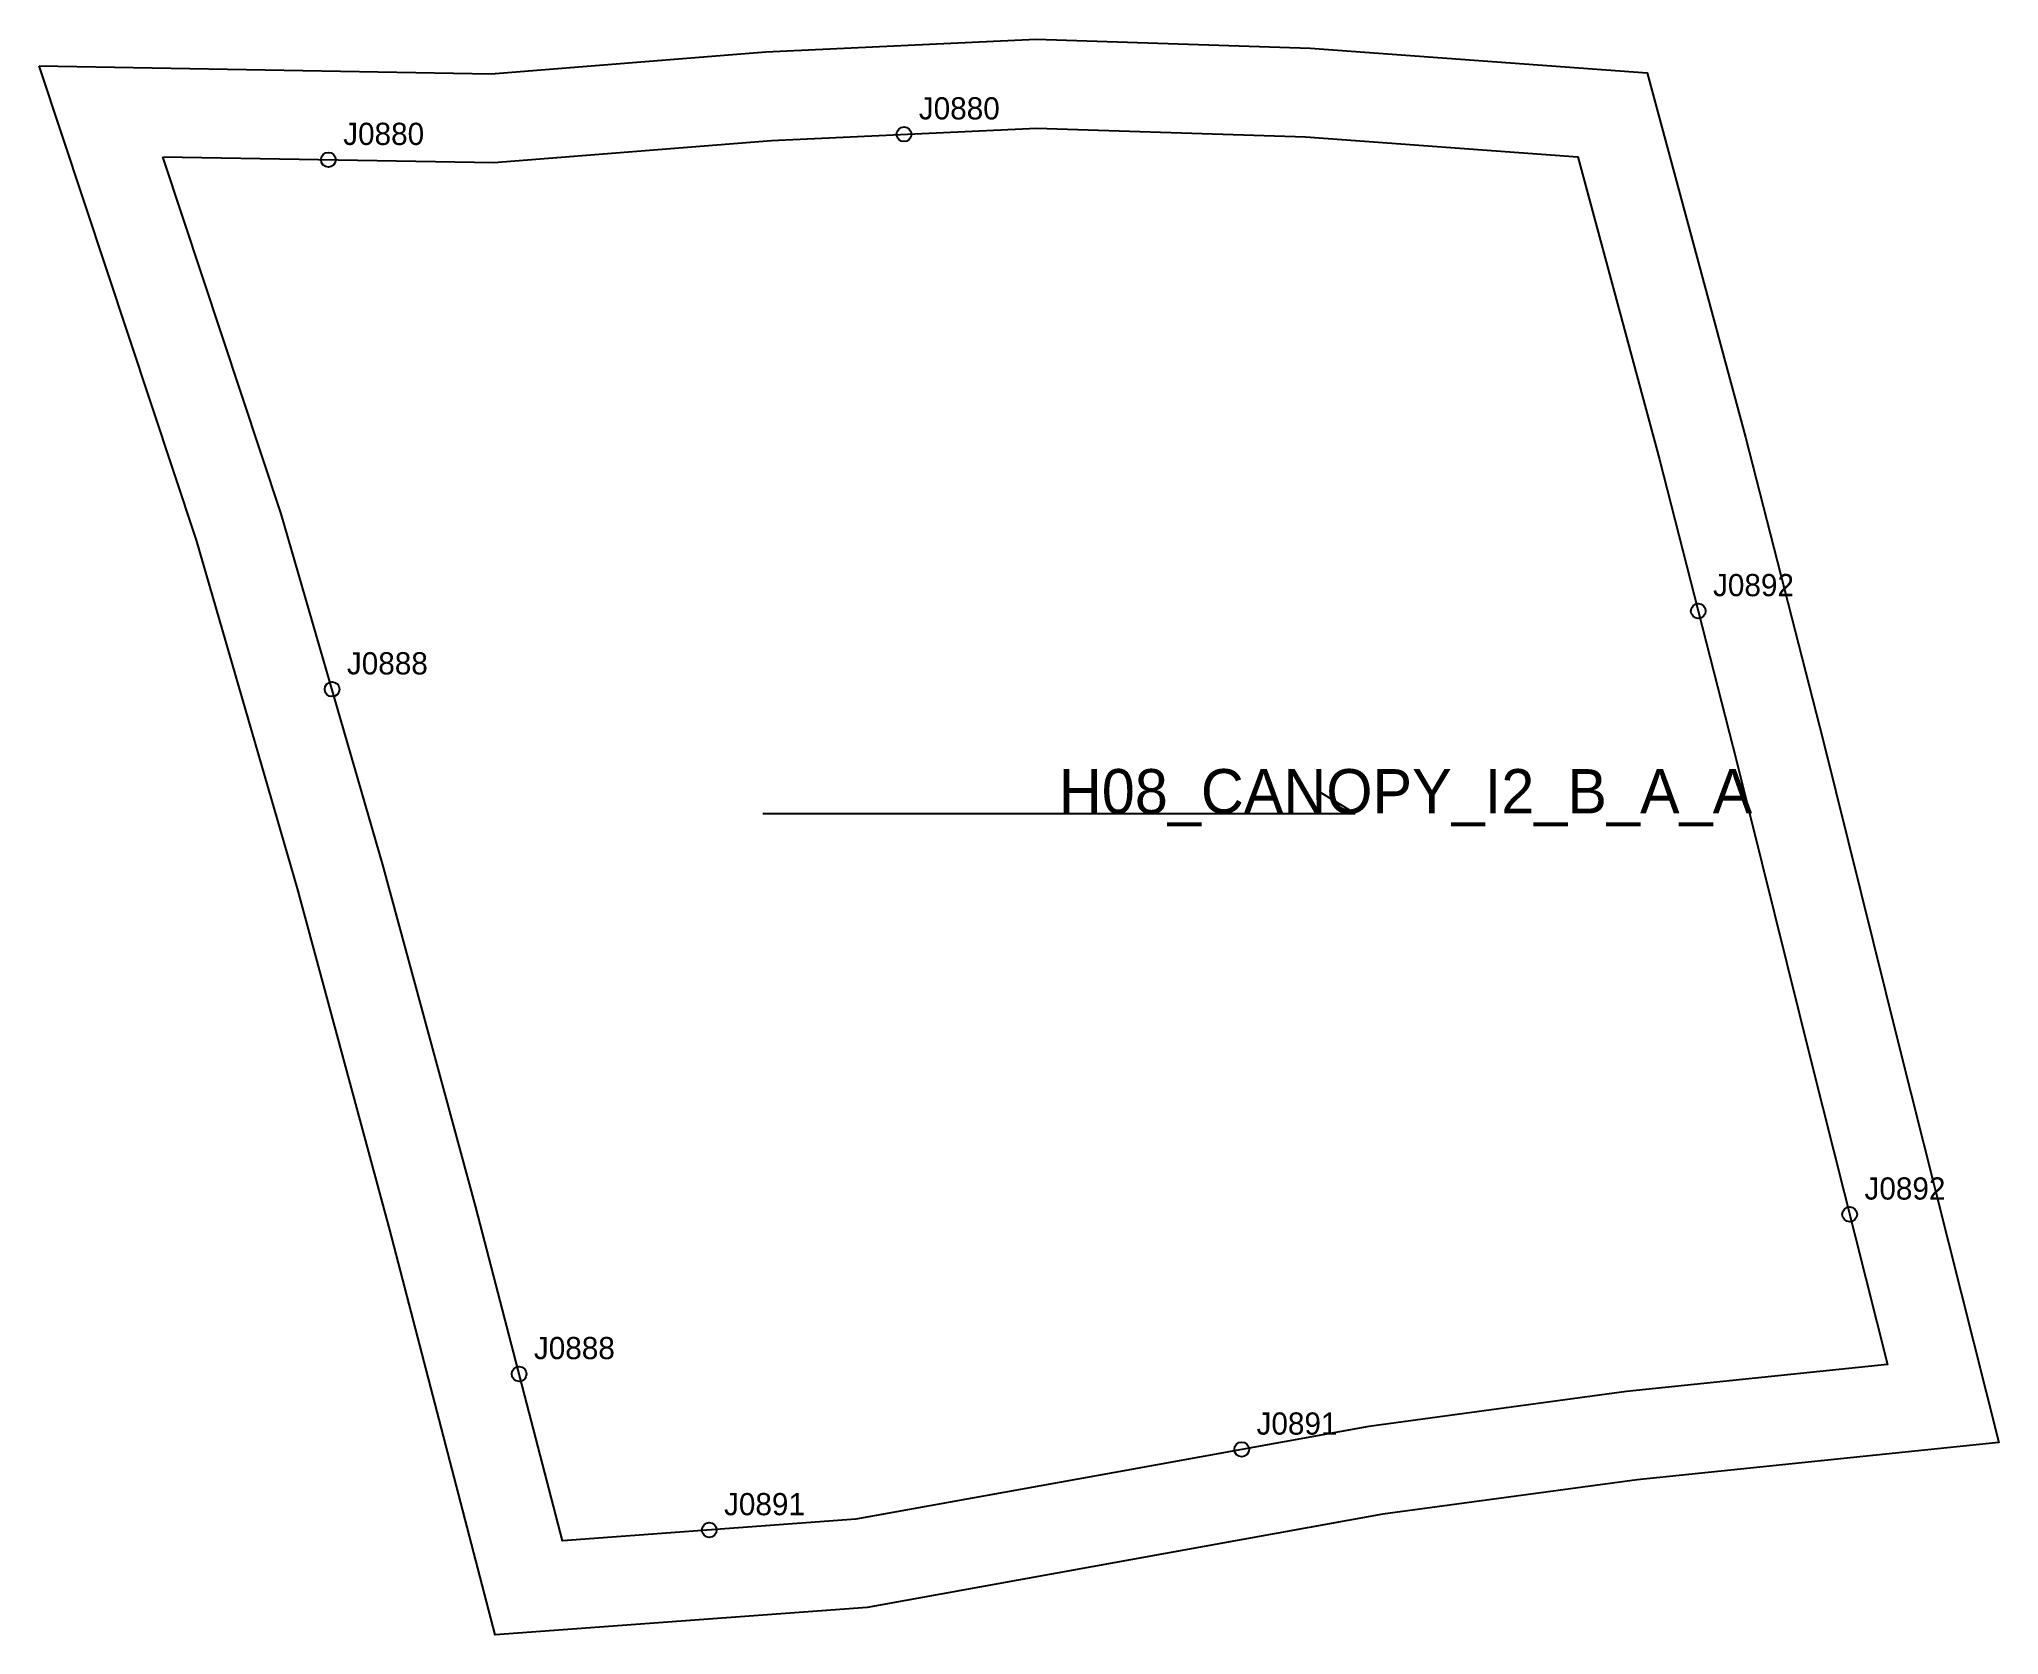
# Model space of a CAD drawing. Header units: millimetres. Extents: x -17 to 248, y -200 to 16.
import ezdxf

# ---------------------------------------------------------------- set-up
doc = ezdxf.new("R2010")
doc.units = ezdxf.units.MM
for name, color, linetype in [('CUT', 1, 'Continuous'), ('GRAIN', 3, 'Continuous'), ('LABEL', 7, 'Continuous'), ('NOTCH', 2, 'Continuous'), ('SEW', 5, 'Continuous')]:
    doc.layers.add(name, color=color, linetype=linetype)

msp = doc.modelspace()

# ---------------------------------------------------------------- linework, layer by layer
at = {"layer": 'CUT'}
msp.add_lwpolyline([(-16.72, 12.29), (44.33, 11.23), (81.43, 14.21), (117.93, 15.9), (154.96, 14.69), (200.49, 11.34), (213.76, -37.86), (224.25, -78.87), (234.37, -119.68), (247.98, -173.71), (199.11, -178.74), (164.76, -183.4), (130.71, -189.57), (95.12, -196.01), (44.88, -199.7), (30.65, -144.99), (18.16, -98.87), (4.52, -51.78), (-16.72, 12.29)], close=True, dxfattribs=at)
at = {"layer": 'GRAIN'}
for p, q in [((161.02, -88.72), (156.02, -85.72)), ((81.02, -88.72), (161.02, -88.72))]:
    msp.add_line(p, q, dxfattribs=at)
at = {"layer": 'NOTCH'}
for centre in [(100.1, 3.06), (22.35, -0.39), (207.38, -61.36), (22.85, -71.93), (227.84, -142.89), (48.11, -164.45), (145.72, -174.65), (73.79, -185.54)]:
    msp.add_circle(centre, 1, dxfattribs=at)
at = {"layer": 'SEW'}
msp.add_lwpolyline([(0, 0), (44.71, -0.78), (82.19, 2.23), (118.01, 3.9), (154.33, 2.7), (191.12, 0), (202.15, -40.91), (212.61, -81.8), (222.73, -122.59), (232.96, -163.19), (197.69, -166.82), (162.88, -171.54), (128.57, -177.76), (93.61, -184.09), (53.97, -187), (42.25, -141.91), (29.72, -95.64), (15.98, -48.22)], close=True, dxfattribs=at)

# ---------------------------------------------------------------- texts
at = {"layer": 'LABEL'}
for s, height, p in [('J0880', 3, (102.1, 5.06)), ('J0880', 3, (24.35, 1.61)), ('J0892', 3, (209.38, -59.36)), ('J0888', 3, (24.85, -69.93)), ('H08_CANOPY_I2_B_A_A', 6, (121.02, -88.72)), ('J0892', 3, (229.84, -140.89)), ('J0888', 3, (50.11, -162.45)), ('J0891', 3, (147.72, -172.65)), ('J0891', 3, (75.79, -183.54))]:
    msp.add_text(s, height=height, dxfattribs=at).set_placement(p)

doc.saveas('drawing.dxf')
